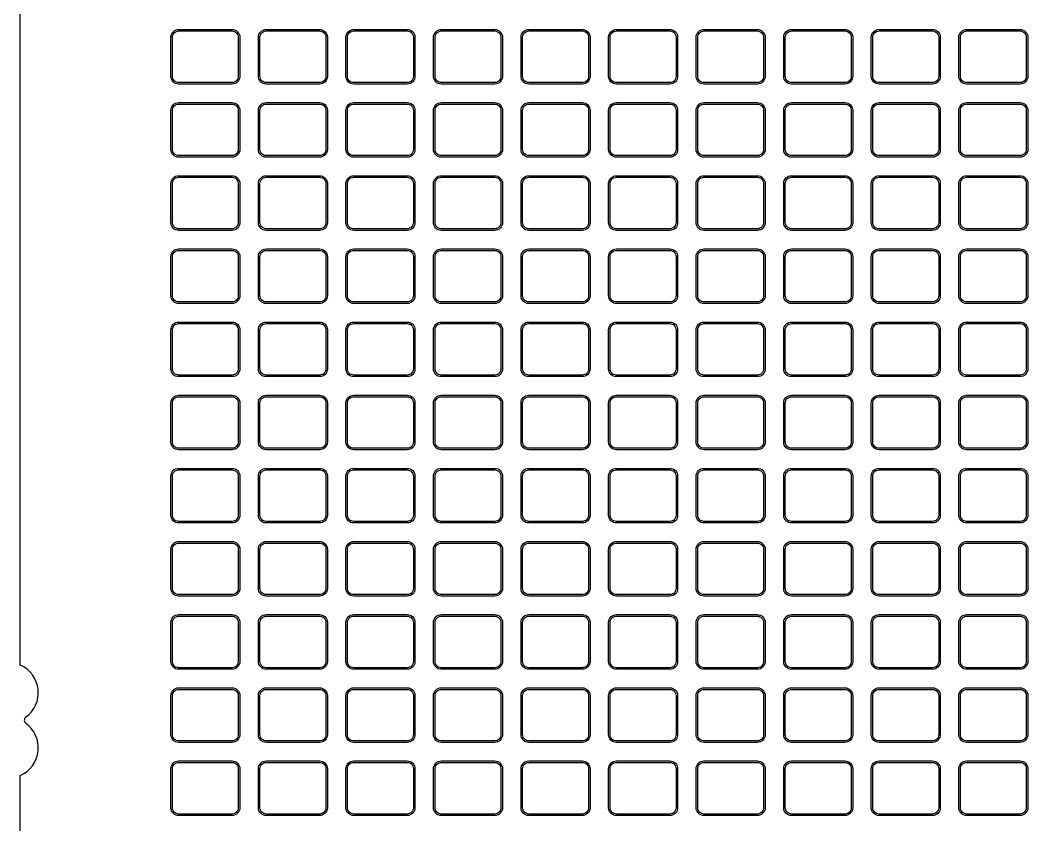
# Model space of a CAD drawing. Extents: x -776 to -647, y 130 to 286.
# Drawn here: x -776.31 to -727.39, y 168.92 to 207.97 of the extents above; entities that cross this region are included whole.
import ezdxf

# ---------------------------------------------------------------- set-up
doc = ezdxf.new("R2010")
doc.units = 0
doc.header["$MEASUREMENT"] = 0
for name, color, linetype in [('1', 1, 'CONTINUOUS'), ('2', 2, 'CONTINUOUS'), ('5', 5, 'CONTINUOUS')]:
    doc.layers.add(name, color=color, linetype=linetype)

msp = doc.modelspace()

# ---------------------------------------------------------------- linework, layer by layer
at = {"layer": '1', "color": 1}
msp.add_line((-776.308, 176.67), (-776.308, 247.918), dxfattribs=at)
at = {"layer": '1'}
for points in [[(-768.618, 207.515), (-766.018, 207.515, -0.414214), (-765.643, 207.14), (-765.643, 205.24, -0.414214), (-766.018, 204.865), (-768.618, 204.865, -0.414214), (-768.993, 205.24), (-768.993, 207.14, -0.414214)], [(-764.368, 207.515), (-761.768, 207.515, -0.414214), (-761.393, 207.14), (-761.393, 205.24, -0.414214), (-761.768, 204.865), (-764.368, 204.865, -0.414214), (-764.743, 205.24), (-764.743, 207.14, -0.414214)], [(-760.118, 207.515), (-757.518, 207.515, -0.414214), (-757.143, 207.14), (-757.143, 205.24, -0.414214), (-757.518, 204.865), (-760.118, 204.865, -0.414214), (-760.493, 205.24), (-760.493, 207.14, -0.414214)], [(-755.868, 207.515), (-753.268, 207.515, -0.414214), (-752.893, 207.14), (-752.893, 205.24, -0.414214), (-753.268, 204.865), (-755.868, 204.865, -0.414214), (-756.243, 205.24), (-756.243, 207.14, -0.414214)], [(-751.618, 207.515), (-749.018, 207.515, -0.414214), (-748.643, 207.14), (-748.643, 205.24, -0.414214), (-749.018, 204.865), (-751.618, 204.865, -0.414214), (-751.993, 205.24), (-751.993, 207.14, -0.414214)], [(-747.368, 207.515), (-744.768, 207.515, -0.414214), (-744.393, 207.14), (-744.393, 205.24, -0.414214), (-744.768, 204.865), (-747.368, 204.865, -0.414214), (-747.743, 205.24), (-747.743, 207.14, -0.414214)], [(-743.118, 207.515), (-740.518, 207.515, -0.414214), (-740.143, 207.14), (-740.143, 205.24, -0.414214), (-740.518, 204.865), (-743.118, 204.865, -0.414214), (-743.493, 205.24), (-743.493, 207.14, -0.414214)], [(-738.868, 207.515), (-736.268, 207.515, -0.414214), (-735.893, 207.14), (-735.893, 205.24, -0.414214), (-736.268, 204.865), (-738.868, 204.865, -0.414214), (-739.243, 205.24), (-739.243, 207.14, -0.414214)], [(-734.618, 207.515), (-732.018, 207.515, -0.414214), (-731.643, 207.14), (-731.643, 205.24, -0.414214), (-732.018, 204.865), (-734.618, 204.865, -0.414214), (-734.993, 205.24), (-734.993, 207.14, -0.414214)], [(-730.368, 207.515), (-727.768, 207.515, -0.414214), (-727.393, 207.14), (-727.393, 205.24, -0.414214), (-727.768, 204.865), (-730.368, 204.865, -0.414214), (-730.743, 205.24), (-730.743, 207.14, -0.414214)], [(-768.618, 203.965), (-766.018, 203.965, -0.414214), (-765.643, 203.59), (-765.643, 201.69, -0.414214), (-766.018, 201.315), (-768.618, 201.315, -0.414214), (-768.993, 201.69), (-768.993, 203.59, -0.414214)], [(-764.368, 203.965), (-761.768, 203.965, -0.414214), (-761.393, 203.59), (-761.393, 201.69, -0.414214), (-761.768, 201.315), (-764.368, 201.315, -0.414214), (-764.743, 201.69), (-764.743, 203.59, -0.414214)], [(-760.118, 203.965), (-757.518, 203.965, -0.414214), (-757.143, 203.59), (-757.143, 201.69, -0.414214), (-757.518, 201.315), (-760.118, 201.315, -0.414214), (-760.493, 201.69), (-760.493, 203.59, -0.414214)], [(-755.868, 203.965), (-753.268, 203.965, -0.414214), (-752.893, 203.59), (-752.893, 201.69, -0.414214), (-753.268, 201.315), (-755.868, 201.315, -0.414214), (-756.243, 201.69), (-756.243, 203.59, -0.414214)], [(-751.618, 203.965), (-749.018, 203.965, -0.414214), (-748.643, 203.59), (-748.643, 201.69, -0.414214), (-749.018, 201.315), (-751.618, 201.315, -0.414214), (-751.993, 201.69), (-751.993, 203.59, -0.414214)], [(-747.368, 203.965), (-744.768, 203.965, -0.414214), (-744.393, 203.59), (-744.393, 201.69, -0.414214), (-744.768, 201.315), (-747.368, 201.315, -0.414214), (-747.743, 201.69), (-747.743, 203.59, -0.414214)], [(-743.118, 203.965), (-740.518, 203.965, -0.414214), (-740.143, 203.59), (-740.143, 201.69, -0.414214), (-740.518, 201.315), (-743.118, 201.315, -0.414214), (-743.493, 201.69), (-743.493, 203.59, -0.414214)], [(-738.868, 203.965), (-736.268, 203.965, -0.414214), (-735.893, 203.59), (-735.893, 201.69, -0.414214), (-736.268, 201.315), (-738.868, 201.315, -0.414214), (-739.243, 201.69), (-739.243, 203.59, -0.414214)], [(-734.618, 203.965), (-732.018, 203.965, -0.414214), (-731.643, 203.59), (-731.643, 201.69, -0.414214), (-732.018, 201.315), (-734.618, 201.315, -0.414214), (-734.993, 201.69), (-734.993, 203.59, -0.414214)], [(-730.368, 203.965), (-727.768, 203.965, -0.414214), (-727.393, 203.59), (-727.393, 201.69, -0.414214), (-727.768, 201.315), (-730.368, 201.315, -0.414214), (-730.743, 201.69), (-730.743, 203.59, -0.414214)], [(-768.618, 200.415), (-766.018, 200.415, -0.414214), (-765.643, 200.04), (-765.643, 198.14, -0.414214), (-766.018, 197.765), (-768.618, 197.765, -0.414214), (-768.993, 198.14), (-768.993, 200.04, -0.414214)], [(-764.368, 200.415), (-761.768, 200.415, -0.414214), (-761.393, 200.04), (-761.393, 198.14, -0.414214), (-761.768, 197.765), (-764.368, 197.765, -0.414214), (-764.743, 198.14), (-764.743, 200.04, -0.414214)], [(-760.118, 200.415), (-757.518, 200.415, -0.414214), (-757.143, 200.04), (-757.143, 198.14, -0.414214), (-757.518, 197.765), (-760.118, 197.765, -0.414214), (-760.493, 198.14), (-760.493, 200.04, -0.414214)], [(-755.868, 200.415), (-753.268, 200.415, -0.414214), (-752.893, 200.04), (-752.893, 198.14, -0.414214), (-753.268, 197.765), (-755.868, 197.765, -0.414214), (-756.243, 198.14), (-756.243, 200.04, -0.414214)], [(-751.618, 200.415), (-749.018, 200.415, -0.414214), (-748.643, 200.04), (-748.643, 198.14, -0.414214), (-749.018, 197.765), (-751.618, 197.765, -0.414214), (-751.993, 198.14), (-751.993, 200.04, -0.414214)], [(-747.368, 200.415), (-744.768, 200.415, -0.414214), (-744.393, 200.04), (-744.393, 198.14, -0.414214), (-744.768, 197.765), (-747.368, 197.765, -0.414214), (-747.743, 198.14), (-747.743, 200.04, -0.414214)], [(-743.118, 200.415), (-740.518, 200.415, -0.414214), (-740.143, 200.04), (-740.143, 198.14, -0.414214), (-740.518, 197.765), (-743.118, 197.765, -0.414214), (-743.493, 198.14), (-743.493, 200.04, -0.414214)], [(-738.868, 200.415), (-736.268, 200.415, -0.414214), (-735.893, 200.04), (-735.893, 198.14, -0.414214), (-736.268, 197.765), (-738.868, 197.765, -0.414214), (-739.243, 198.14), (-739.243, 200.04, -0.414214)], [(-734.618, 200.415), (-732.018, 200.415, -0.414214), (-731.643, 200.04), (-731.643, 198.14, -0.414214), (-732.018, 197.765), (-734.618, 197.765, -0.414214), (-734.993, 198.14), (-734.993, 200.04, -0.414214)], [(-730.368, 200.415), (-727.768, 200.415, -0.414214), (-727.393, 200.04), (-727.393, 198.14, -0.414214), (-727.768, 197.765), (-730.368, 197.765, -0.414214), (-730.743, 198.14), (-730.743, 200.04, -0.414214)], [(-768.618, 196.865), (-766.018, 196.865, -0.414214), (-765.643, 196.49), (-765.643, 194.59, -0.414214), (-766.018, 194.215), (-768.618, 194.215, -0.414214), (-768.993, 194.59), (-768.993, 196.49, -0.414214)], [(-764.368, 196.865), (-761.768, 196.865, -0.414214), (-761.393, 196.49), (-761.393, 194.59, -0.414214), (-761.768, 194.215), (-764.368, 194.215, -0.414214), (-764.743, 194.59), (-764.743, 196.49, -0.414214)], [(-760.118, 196.865), (-757.518, 196.865, -0.414214), (-757.143, 196.49), (-757.143, 194.59, -0.414214), (-757.518, 194.215), (-760.118, 194.215, -0.414214), (-760.493, 194.59), (-760.493, 196.49, -0.414214)], [(-755.868, 196.865), (-753.268, 196.865, -0.414214), (-752.893, 196.49), (-752.893, 194.59, -0.414214), (-753.268, 194.215), (-755.868, 194.215, -0.414214), (-756.243, 194.59), (-756.243, 196.49, -0.414214)], [(-751.618, 196.865), (-749.018, 196.865, -0.414214), (-748.643, 196.49), (-748.643, 194.59, -0.414214), (-749.018, 194.215), (-751.618, 194.215, -0.414214), (-751.993, 194.59), (-751.993, 196.49, -0.414214)], [(-747.368, 196.865), (-744.768, 196.865, -0.414214), (-744.393, 196.49), (-744.393, 194.59, -0.414214), (-744.768, 194.215), (-747.368, 194.215, -0.414214), (-747.743, 194.59), (-747.743, 196.49, -0.414214)], [(-743.118, 196.865), (-740.518, 196.865, -0.414214), (-740.143, 196.49), (-740.143, 194.59, -0.414214), (-740.518, 194.215), (-743.118, 194.215, -0.414214), (-743.493, 194.59), (-743.493, 196.49, -0.414214)], [(-738.868, 196.865), (-736.268, 196.865, -0.414214), (-735.893, 196.49), (-735.893, 194.59, -0.414214), (-736.268, 194.215), (-738.868, 194.215, -0.414214), (-739.243, 194.59), (-739.243, 196.49, -0.414214)], [(-734.618, 196.865), (-732.018, 196.865, -0.414214), (-731.643, 196.49), (-731.643, 194.59, -0.414214), (-732.018, 194.215), (-734.618, 194.215, -0.414214), (-734.993, 194.59), (-734.993, 196.49, -0.414214)], [(-730.368, 196.865), (-727.768, 196.865, -0.414214), (-727.393, 196.49), (-727.393, 194.59, -0.414214), (-727.768, 194.215), (-730.368, 194.215, -0.414214), (-730.743, 194.59), (-730.743, 196.49, -0.414214)], [(-768.618, 193.315), (-766.018, 193.315, -0.414214), (-765.643, 192.94), (-765.643, 191.04, -0.414214), (-766.018, 190.665), (-768.618, 190.665, -0.414214), (-768.993, 191.04), (-768.993, 192.94, -0.414214)], [(-764.368, 193.315), (-761.768, 193.315, -0.414214), (-761.393, 192.94), (-761.393, 191.04, -0.414214), (-761.768, 190.665), (-764.368, 190.665, -0.414214), (-764.743, 191.04), (-764.743, 192.94, -0.414214)], [(-760.118, 193.315), (-757.518, 193.315, -0.414214), (-757.143, 192.94), (-757.143, 191.04, -0.414214), (-757.518, 190.665), (-760.118, 190.665, -0.414214), (-760.493, 191.04), (-760.493, 192.94, -0.414214)], [(-755.868, 193.315), (-753.268, 193.315, -0.414214), (-752.893, 192.94), (-752.893, 191.04, -0.414214), (-753.268, 190.665), (-755.868, 190.665, -0.414214), (-756.243, 191.04), (-756.243, 192.94, -0.414214)], [(-751.618, 193.315), (-749.018, 193.315, -0.414214), (-748.643, 192.94), (-748.643, 191.04, -0.414214), (-749.018, 190.665), (-751.618, 190.665, -0.414214), (-751.993, 191.04), (-751.993, 192.94, -0.414214)], [(-747.368, 193.315), (-744.768, 193.315, -0.414214), (-744.393, 192.94), (-744.393, 191.04, -0.414214), (-744.768, 190.665), (-747.368, 190.665, -0.414214), (-747.743, 191.04), (-747.743, 192.94, -0.414214)], [(-743.118, 193.315), (-740.518, 193.315, -0.414214), (-740.143, 192.94), (-740.143, 191.04, -0.414214), (-740.518, 190.665), (-743.118, 190.665, -0.414214), (-743.493, 191.04), (-743.493, 192.94, -0.414214)], [(-738.868, 193.315), (-736.268, 193.315, -0.414214), (-735.893, 192.94), (-735.893, 191.04, -0.414214), (-736.268, 190.665), (-738.868, 190.665, -0.414214), (-739.243, 191.04), (-739.243, 192.94, -0.414214)], [(-734.618, 193.315), (-732.018, 193.315, -0.414214), (-731.643, 192.94), (-731.643, 191.04, -0.414214), (-732.018, 190.665), (-734.618, 190.665, -0.414214), (-734.993, 191.04), (-734.993, 192.94, -0.414214)], [(-730.368, 193.315), (-727.768, 193.315, -0.414214), (-727.393, 192.94), (-727.393, 191.04, -0.414214), (-727.768, 190.665), (-730.368, 190.665, -0.414214), (-730.743, 191.04), (-730.743, 192.94, -0.414214)], [(-768.618, 189.765), (-766.018, 189.765, -0.414214), (-765.643, 189.39), (-765.643, 187.49, -0.414214), (-766.018, 187.115), (-768.618, 187.115, -0.414214), (-768.993, 187.49), (-768.993, 189.39, -0.414214)], [(-764.368, 189.765), (-761.768, 189.765, -0.414214), (-761.393, 189.39), (-761.393, 187.49, -0.414214), (-761.768, 187.115), (-764.368, 187.115, -0.414214), (-764.743, 187.49), (-764.743, 189.39, -0.414214)], [(-760.118, 189.765), (-757.518, 189.765, -0.414214), (-757.143, 189.39), (-757.143, 187.49, -0.414214), (-757.518, 187.115), (-760.118, 187.115, -0.414214), (-760.493, 187.49), (-760.493, 189.39, -0.414214)], [(-755.868, 189.765), (-753.268, 189.765, -0.414214), (-752.893, 189.39), (-752.893, 187.49, -0.414214), (-753.268, 187.115), (-755.868, 187.115, -0.414214), (-756.243, 187.49), (-756.243, 189.39, -0.414214)], [(-751.618, 189.765), (-749.018, 189.765, -0.414214), (-748.643, 189.39), (-748.643, 187.49, -0.414214), (-749.018, 187.115), (-751.618, 187.115, -0.414214), (-751.993, 187.49), (-751.993, 189.39, -0.414214)], [(-747.368, 189.765), (-744.768, 189.765, -0.414214), (-744.393, 189.39), (-744.393, 187.49, -0.414214), (-744.768, 187.115), (-747.368, 187.115, -0.414214), (-747.743, 187.49), (-747.743, 189.39, -0.414214)], [(-743.118, 189.765), (-740.518, 189.765, -0.414214), (-740.143, 189.39), (-740.143, 187.49, -0.414214), (-740.518, 187.115), (-743.118, 187.115, -0.414214), (-743.493, 187.49), (-743.493, 189.39, -0.414214)], [(-738.868, 189.765), (-736.268, 189.765, -0.414214), (-735.893, 189.39), (-735.893, 187.49, -0.414214), (-736.268, 187.115), (-738.868, 187.115, -0.414214), (-739.243, 187.49), (-739.243, 189.39, -0.414214)], [(-734.618, 189.765), (-732.018, 189.765, -0.414214), (-731.643, 189.39), (-731.643, 187.49, -0.414214), (-732.018, 187.115), (-734.618, 187.115, -0.414214), (-734.993, 187.49), (-734.993, 189.39, -0.414214)], [(-730.368, 189.765), (-727.768, 189.765, -0.414214), (-727.393, 189.39), (-727.393, 187.49, -0.414214), (-727.768, 187.115), (-730.368, 187.115, -0.414214), (-730.743, 187.49), (-730.743, 189.39, -0.414214)], [(-768.618, 186.215), (-766.018, 186.215, -0.414214), (-765.643, 185.84), (-765.643, 183.94, -0.414214), (-766.018, 183.565), (-768.618, 183.565, -0.414214), (-768.993, 183.94), (-768.993, 185.84, -0.414214)], [(-764.368, 186.215), (-761.768, 186.215, -0.414214), (-761.393, 185.84), (-761.393, 183.94, -0.414214), (-761.768, 183.565), (-764.368, 183.565, -0.414214), (-764.743, 183.94), (-764.743, 185.84, -0.414214)], [(-760.118, 186.215), (-757.518, 186.215, -0.414214), (-757.143, 185.84), (-757.143, 183.94, -0.414214), (-757.518, 183.565), (-760.118, 183.565, -0.414214), (-760.493, 183.94), (-760.493, 185.84, -0.414214)], [(-755.868, 186.215), (-753.268, 186.215, -0.414214), (-752.893, 185.84), (-752.893, 183.94, -0.414214), (-753.268, 183.565), (-755.868, 183.565, -0.414214), (-756.243, 183.94), (-756.243, 185.84, -0.414214)], [(-751.618, 186.215), (-749.018, 186.215, -0.414214), (-748.643, 185.84), (-748.643, 183.94, -0.414214), (-749.018, 183.565), (-751.618, 183.565, -0.414214), (-751.993, 183.94), (-751.993, 185.84, -0.414214)], [(-747.368, 186.215), (-744.768, 186.215, -0.414214), (-744.393, 185.84), (-744.393, 183.94, -0.414214), (-744.768, 183.565), (-747.368, 183.565, -0.414214), (-747.743, 183.94), (-747.743, 185.84, -0.414214)], [(-743.118, 186.215), (-740.518, 186.215, -0.414214), (-740.143, 185.84), (-740.143, 183.94, -0.414214), (-740.518, 183.565), (-743.118, 183.565, -0.414214), (-743.493, 183.94), (-743.493, 185.84, -0.414214)], [(-738.868, 186.215), (-736.268, 186.215, -0.414214), (-735.893, 185.84), (-735.893, 183.94, -0.414214), (-736.268, 183.565), (-738.868, 183.565, -0.414214), (-739.243, 183.94), (-739.243, 185.84, -0.414214)], [(-734.618, 186.215), (-732.018, 186.215, -0.414214), (-731.643, 185.84), (-731.643, 183.94, -0.414214), (-732.018, 183.565), (-734.618, 183.565, -0.414214), (-734.993, 183.94), (-734.993, 185.84, -0.414214)], [(-730.368, 186.215), (-727.768, 186.215, -0.414214), (-727.393, 185.84), (-727.393, 183.94, -0.414214), (-727.768, 183.565), (-730.368, 183.565, -0.414214), (-730.743, 183.94), (-730.743, 185.84, -0.414214)], [(-768.618, 182.665), (-766.018, 182.665, -0.414214), (-765.643, 182.29), (-765.643, 180.39, -0.414214), (-766.018, 180.015), (-768.618, 180.015, -0.414214), (-768.993, 180.39), (-768.993, 182.29, -0.414214)], [(-764.368, 182.665), (-761.768, 182.665, -0.414214), (-761.393, 182.29), (-761.393, 180.39, -0.414214), (-761.768, 180.015), (-764.368, 180.015, -0.414214), (-764.743, 180.39), (-764.743, 182.29, -0.414214)], [(-760.118, 182.665), (-757.518, 182.665, -0.414214), (-757.143, 182.29), (-757.143, 180.39, -0.414214), (-757.518, 180.015), (-760.118, 180.015, -0.414214), (-760.493, 180.39), (-760.493, 182.29, -0.414214)], [(-755.868, 182.665), (-753.268, 182.665, -0.414214), (-752.893, 182.29), (-752.893, 180.39, -0.414214), (-753.268, 180.015), (-755.868, 180.015, -0.414214), (-756.243, 180.39), (-756.243, 182.29, -0.414214)], [(-751.618, 182.665), (-749.018, 182.665, -0.414214), (-748.643, 182.29), (-748.643, 180.39, -0.414214), (-749.018, 180.015), (-751.618, 180.015, -0.414214), (-751.993, 180.39), (-751.993, 182.29, -0.414214)], [(-747.368, 182.665), (-744.768, 182.665, -0.414214), (-744.393, 182.29), (-744.393, 180.39, -0.414214), (-744.768, 180.015), (-747.368, 180.015, -0.414214), (-747.743, 180.39), (-747.743, 182.29, -0.414214)], [(-743.118, 182.665), (-740.518, 182.665, -0.414214), (-740.143, 182.29), (-740.143, 180.39, -0.414214), (-740.518, 180.015), (-743.118, 180.015, -0.414214), (-743.493, 180.39), (-743.493, 182.29, -0.414214)], [(-738.868, 182.665), (-736.268, 182.665, -0.414214), (-735.893, 182.29), (-735.893, 180.39, -0.414214), (-736.268, 180.015), (-738.868, 180.015, -0.414214), (-739.243, 180.39), (-739.243, 182.29, -0.414214)], [(-734.618, 182.665), (-732.018, 182.665, -0.414214), (-731.643, 182.29), (-731.643, 180.39, -0.414214), (-732.018, 180.015), (-734.618, 180.015, -0.414214), (-734.993, 180.39), (-734.993, 182.29, -0.414214)], [(-730.368, 182.665), (-727.768, 182.665, -0.414214), (-727.393, 182.29), (-727.393, 180.39, -0.414214), (-727.768, 180.015), (-730.368, 180.015, -0.414214), (-730.743, 180.39), (-730.743, 182.29, -0.414214)], [(-768.618, 179.115), (-766.018, 179.115, -0.414214), (-765.643, 178.74), (-765.643, 176.84, -0.414214), (-766.018, 176.465), (-768.618, 176.465, -0.414214), (-768.993, 176.84), (-768.993, 178.74, -0.414214)], [(-764.368, 179.115), (-761.768, 179.115, -0.414214), (-761.393, 178.74), (-761.393, 176.84, -0.414214), (-761.768, 176.465), (-764.368, 176.465, -0.414214), (-764.743, 176.84), (-764.743, 178.74, -0.414214)], [(-760.118, 179.115), (-757.518, 179.115, -0.414214), (-757.143, 178.74), (-757.143, 176.84, -0.414214), (-757.518, 176.465), (-760.118, 176.465, -0.414214), (-760.493, 176.84), (-760.493, 178.74, -0.414214)], [(-755.868, 179.115), (-753.268, 179.115, -0.414214), (-752.893, 178.74), (-752.893, 176.84, -0.414214), (-753.268, 176.465), (-755.868, 176.465, -0.414214), (-756.243, 176.84), (-756.243, 178.74, -0.414214)], [(-751.618, 179.115), (-749.018, 179.115, -0.414214), (-748.643, 178.74), (-748.643, 176.84, -0.414214), (-749.018, 176.465), (-751.618, 176.465, -0.414214), (-751.993, 176.84), (-751.993, 178.74, -0.414214)], [(-747.368, 179.115), (-744.768, 179.115, -0.414214), (-744.393, 178.74), (-744.393, 176.84, -0.414214), (-744.768, 176.465), (-747.368, 176.465, -0.414214), (-747.743, 176.84), (-747.743, 178.74, -0.414214)], [(-743.118, 179.115), (-740.518, 179.115, -0.414214), (-740.143, 178.74), (-740.143, 176.84, -0.414214), (-740.518, 176.465), (-743.118, 176.465, -0.414214), (-743.493, 176.84), (-743.493, 178.74, -0.414214)], [(-738.868, 179.115), (-736.268, 179.115, -0.414214), (-735.893, 178.74), (-735.893, 176.84, -0.414214), (-736.268, 176.465), (-738.868, 176.465, -0.414214), (-739.243, 176.84), (-739.243, 178.74, -0.414214)], [(-734.618, 179.115), (-732.018, 179.115, -0.414214), (-731.643, 178.74), (-731.643, 176.84, -0.414214), (-732.018, 176.465), (-734.618, 176.465, -0.414214), (-734.993, 176.84), (-734.993, 178.74, -0.414214)], [(-730.368, 179.115), (-727.768, 179.115, -0.414214), (-727.393, 178.74), (-727.393, 176.84, -0.414214), (-727.768, 176.465), (-730.368, 176.465, -0.414214), (-730.743, 176.84), (-730.743, 178.74, -0.414214)], [(-768.618, 175.565), (-766.018, 175.565, -0.414214), (-765.643, 175.19), (-765.643, 173.29, -0.414214), (-766.018, 172.915), (-768.618, 172.915, -0.414214), (-768.993, 173.29), (-768.993, 175.19, -0.414214)], [(-764.368, 175.565), (-761.768, 175.565, -0.414214), (-761.393, 175.19), (-761.393, 173.29, -0.414214), (-761.768, 172.915), (-764.368, 172.915, -0.414214), (-764.743, 173.29), (-764.743, 175.19, -0.414214)], [(-760.118, 175.565), (-757.518, 175.565, -0.414214), (-757.143, 175.19), (-757.143, 173.29, -0.414214), (-757.518, 172.915), (-760.118, 172.915, -0.414214), (-760.493, 173.29), (-760.493, 175.19, -0.414214)], [(-755.868, 175.565), (-753.268, 175.565, -0.414214), (-752.893, 175.19), (-752.893, 173.29, -0.414214), (-753.268, 172.915), (-755.868, 172.915, -0.414214), (-756.243, 173.29), (-756.243, 175.19, -0.414214)], [(-751.618, 175.565), (-749.018, 175.565, -0.414214), (-748.643, 175.19), (-748.643, 173.29, -0.414214), (-749.018, 172.915), (-751.618, 172.915, -0.414214), (-751.993, 173.29), (-751.993, 175.19, -0.414214)], [(-747.368, 175.565), (-744.768, 175.565, -0.414214), (-744.393, 175.19), (-744.393, 173.29, -0.414214), (-744.768, 172.915), (-747.368, 172.915, -0.414214), (-747.743, 173.29), (-747.743, 175.19, -0.414214)], [(-743.118, 175.565), (-740.518, 175.565, -0.414214), (-740.143, 175.19), (-740.143, 173.29, -0.414214), (-740.518, 172.915), (-743.118, 172.915, -0.414214), (-743.493, 173.29), (-743.493, 175.19, -0.414214)], [(-738.868, 175.565), (-736.268, 175.565, -0.414214), (-735.893, 175.19), (-735.893, 173.29, -0.414214), (-736.268, 172.915), (-738.868, 172.915, -0.414214), (-739.243, 173.29), (-739.243, 175.19, -0.414214)], [(-734.618, 175.565), (-732.018, 175.565, -0.414214), (-731.643, 175.19), (-731.643, 173.29, -0.414214), (-732.018, 172.915), (-734.618, 172.915, -0.414214), (-734.993, 173.29), (-734.993, 175.19, -0.414214)], [(-730.368, 175.565), (-727.768, 175.565, -0.414214), (-727.393, 175.19), (-727.393, 173.29, -0.414214), (-727.768, 172.915), (-730.368, 172.915, -0.414214), (-730.743, 173.29), (-730.743, 175.19, -0.414214)], [(-768.618, 172.015), (-766.018, 172.015, -0.414214), (-765.643, 171.64), (-765.643, 169.74, -0.414214), (-766.018, 169.365), (-768.618, 169.365, -0.414214), (-768.993, 169.74), (-768.993, 171.64, -0.414214)], [(-764.368, 172.015), (-761.768, 172.015, -0.414214), (-761.393, 171.64), (-761.393, 169.74, -0.414214), (-761.768, 169.365), (-764.368, 169.365, -0.414214), (-764.743, 169.74), (-764.743, 171.64, -0.414214)], [(-760.118, 172.015), (-757.518, 172.015, -0.414214), (-757.143, 171.64), (-757.143, 169.74, -0.414214), (-757.518, 169.365), (-760.118, 169.365, -0.414214), (-760.493, 169.74), (-760.493, 171.64, -0.414214)], [(-755.868, 172.015), (-753.268, 172.015, -0.414214), (-752.893, 171.64), (-752.893, 169.74, -0.414214), (-753.268, 169.365), (-755.868, 169.365, -0.414214), (-756.243, 169.74), (-756.243, 171.64, -0.414214)], [(-751.618, 172.015), (-749.018, 172.015, -0.414214), (-748.643, 171.64), (-748.643, 169.74, -0.414214), (-749.018, 169.365), (-751.618, 169.365, -0.414214), (-751.993, 169.74), (-751.993, 171.64, -0.414214)], [(-747.368, 172.015), (-744.768, 172.015, -0.414214), (-744.393, 171.64), (-744.393, 169.74, -0.414214), (-744.768, 169.365), (-747.368, 169.365, -0.414214), (-747.743, 169.74), (-747.743, 171.64, -0.414214)], [(-743.118, 172.015), (-740.518, 172.015, -0.414214), (-740.143, 171.64), (-740.143, 169.74, -0.414214), (-740.518, 169.365), (-743.118, 169.365, -0.414214), (-743.493, 169.74), (-743.493, 171.64, -0.414214)], [(-738.868, 172.015), (-736.268, 172.015, -0.414214), (-735.893, 171.64), (-735.893, 169.74, -0.414214), (-736.268, 169.365), (-738.868, 169.365, -0.414214), (-739.243, 169.74), (-739.243, 171.64, -0.414214)], [(-734.618, 172.015), (-732.018, 172.015, -0.414214), (-731.643, 171.64), (-731.643, 169.74, -0.414214), (-732.018, 169.365), (-734.618, 169.365, -0.414214), (-734.993, 169.74), (-734.993, 171.64, -0.414214)], [(-730.368, 172.015), (-727.768, 172.015, -0.414214), (-727.393, 171.64), (-727.393, 169.74, -0.414214), (-727.768, 169.365), (-730.368, 169.365, -0.414214), (-730.743, 169.74), (-730.743, 171.64, -0.414214)]]:
    msp.add_lwpolyline(points, format="xyb", close=True, dxfattribs=at)
at = {"layer": '1', "color": 1}
msp.add_lwpolyline([(-729.818, 130.225), (-774.021, 130.225), (-776.308, 132.512), (-776.308, 171.309)], dxfattribs=at)
at = {"layer": '2'}
for centre, radius, start, end in [((-776.883, 175.33), 1.458, 305.1294, 66.7902), ((-776.883, 172.65), 1.458, 293.2098, 54.8706), ((-775.908, 173.99), 0.2, 132.6679, 227.3321)]:
    msp.add_arc(centre, radius, start, end, dxfattribs=at)
at = {"layer": '5'}
for points in [[(-768.618, 207.44), (-766.018, 207.44, -0.414214), (-765.718, 207.14), (-765.718, 205.24, -0.414214), (-766.018, 204.94), (-768.618, 204.94, -0.414214), (-768.918, 205.24), (-768.918, 207.14, -0.414214)], [(-764.368, 207.44), (-761.768, 207.44, -0.414214), (-761.468, 207.14), (-761.468, 205.24, -0.414214), (-761.768, 204.94), (-764.368, 204.94, -0.414214), (-764.668, 205.24), (-764.668, 207.14, -0.414214)], [(-760.118, 207.44), (-757.518, 207.44, -0.414214), (-757.218, 207.14), (-757.218, 205.24, -0.414214), (-757.518, 204.94), (-760.118, 204.94, -0.414214), (-760.418, 205.24), (-760.418, 207.14, -0.414214)], [(-755.868, 207.44), (-753.268, 207.44, -0.414214), (-752.968, 207.14), (-752.968, 205.24, -0.414214), (-753.268, 204.94), (-755.868, 204.94, -0.414214), (-756.168, 205.24), (-756.168, 207.14, -0.414214)], [(-751.618, 207.44), (-749.018, 207.44, -0.414214), (-748.718, 207.14), (-748.718, 205.24, -0.414214), (-749.018, 204.94), (-751.618, 204.94, -0.414214), (-751.918, 205.24), (-751.918, 207.14, -0.414214)], [(-747.368, 207.44), (-744.768, 207.44, -0.414214), (-744.468, 207.14), (-744.468, 205.24, -0.414214), (-744.768, 204.94), (-747.368, 204.94, -0.414214), (-747.668, 205.24), (-747.668, 207.14, -0.414214)], [(-743.118, 207.44), (-740.518, 207.44, -0.414214), (-740.218, 207.14), (-740.218, 205.24, -0.414214), (-740.518, 204.94), (-743.118, 204.94, -0.414214), (-743.418, 205.24), (-743.418, 207.14, -0.414214)], [(-738.868, 207.44), (-736.268, 207.44, -0.414214), (-735.968, 207.14), (-735.968, 205.24, -0.414214), (-736.268, 204.94), (-738.868, 204.94, -0.414214), (-739.168, 205.24), (-739.168, 207.14, -0.414214)], [(-734.618, 207.44), (-732.018, 207.44, -0.414214), (-731.718, 207.14), (-731.718, 205.24, -0.414214), (-732.018, 204.94), (-734.618, 204.94, -0.414214), (-734.918, 205.24), (-734.918, 207.14, -0.414214)], [(-730.368, 207.44), (-727.768, 207.44, -0.414214), (-727.468, 207.14), (-727.468, 205.24, -0.414214), (-727.768, 204.94), (-730.368, 204.94, -0.414214), (-730.668, 205.24), (-730.668, 207.14, -0.414214)], [(-768.618, 203.89), (-766.018, 203.89, -0.414214), (-765.718, 203.59), (-765.718, 201.69, -0.414214), (-766.018, 201.39), (-768.618, 201.39, -0.414214), (-768.918, 201.69), (-768.918, 203.59, -0.414214)], [(-764.368, 203.89), (-761.768, 203.89, -0.414214), (-761.468, 203.59), (-761.468, 201.69, -0.414214), (-761.768, 201.39), (-764.368, 201.39, -0.414214), (-764.668, 201.69), (-764.668, 203.59, -0.414214)], [(-760.118, 203.89), (-757.518, 203.89, -0.414214), (-757.218, 203.59), (-757.218, 201.69, -0.414214), (-757.518, 201.39), (-760.118, 201.39, -0.414214), (-760.418, 201.69), (-760.418, 203.59, -0.414214)], [(-755.868, 203.89), (-753.268, 203.89, -0.414214), (-752.968, 203.59), (-752.968, 201.69, -0.414214), (-753.268, 201.39), (-755.868, 201.39, -0.414214), (-756.168, 201.69), (-756.168, 203.59, -0.414214)], [(-751.618, 203.89), (-749.018, 203.89, -0.414214), (-748.718, 203.59), (-748.718, 201.69, -0.414214), (-749.018, 201.39), (-751.618, 201.39, -0.414214), (-751.918, 201.69), (-751.918, 203.59, -0.414214)], [(-747.368, 203.89), (-744.768, 203.89, -0.414214), (-744.468, 203.59), (-744.468, 201.69, -0.414214), (-744.768, 201.39), (-747.368, 201.39, -0.414214), (-747.668, 201.69), (-747.668, 203.59, -0.414214)], [(-743.118, 203.89), (-740.518, 203.89, -0.414214), (-740.218, 203.59), (-740.218, 201.69, -0.414214), (-740.518, 201.39), (-743.118, 201.39, -0.414214), (-743.418, 201.69), (-743.418, 203.59, -0.414214)], [(-738.868, 203.89), (-736.268, 203.89, -0.414214), (-735.968, 203.59), (-735.968, 201.69, -0.414214), (-736.268, 201.39), (-738.868, 201.39, -0.414214), (-739.168, 201.69), (-739.168, 203.59, -0.414214)], [(-734.618, 203.89), (-732.018, 203.89, -0.414214), (-731.718, 203.59), (-731.718, 201.69, -0.414214), (-732.018, 201.39), (-734.618, 201.39, -0.414214), (-734.918, 201.69), (-734.918, 203.59, -0.414214)], [(-730.368, 203.89), (-727.768, 203.89, -0.414214), (-727.468, 203.59), (-727.468, 201.69, -0.414214), (-727.768, 201.39), (-730.368, 201.39, -0.414214), (-730.668, 201.69), (-730.668, 203.59, -0.414214)], [(-768.618, 200.34), (-766.018, 200.34, -0.414214), (-765.718, 200.04), (-765.718, 198.14, -0.414214), (-766.018, 197.84), (-768.618, 197.84, -0.414214), (-768.918, 198.14), (-768.918, 200.04, -0.414214)], [(-764.368, 200.34), (-761.768, 200.34, -0.414214), (-761.468, 200.04), (-761.468, 198.14, -0.414214), (-761.768, 197.84), (-764.368, 197.84, -0.414214), (-764.668, 198.14), (-764.668, 200.04, -0.414214)], [(-760.118, 200.34), (-757.518, 200.34, -0.414214), (-757.218, 200.04), (-757.218, 198.14, -0.414214), (-757.518, 197.84), (-760.118, 197.84, -0.414214), (-760.418, 198.14), (-760.418, 200.04, -0.414214)], [(-755.868, 200.34), (-753.268, 200.34, -0.414214), (-752.968, 200.04), (-752.968, 198.14, -0.414214), (-753.268, 197.84), (-755.868, 197.84, -0.414214), (-756.168, 198.14), (-756.168, 200.04, -0.414214)], [(-751.618, 200.34), (-749.018, 200.34, -0.414214), (-748.718, 200.04), (-748.718, 198.14, -0.414214), (-749.018, 197.84), (-751.618, 197.84, -0.414214), (-751.918, 198.14), (-751.918, 200.04, -0.414214)], [(-747.368, 200.34), (-744.768, 200.34, -0.414214), (-744.468, 200.04), (-744.468, 198.14, -0.414214), (-744.768, 197.84), (-747.368, 197.84, -0.414214), (-747.668, 198.14), (-747.668, 200.04, -0.414214)], [(-743.118, 200.34), (-740.518, 200.34, -0.414214), (-740.218, 200.04), (-740.218, 198.14, -0.414214), (-740.518, 197.84), (-743.118, 197.84, -0.414214), (-743.418, 198.14), (-743.418, 200.04, -0.414214)], [(-738.868, 200.34), (-736.268, 200.34, -0.414214), (-735.968, 200.04), (-735.968, 198.14, -0.414214), (-736.268, 197.84), (-738.868, 197.84, -0.414214), (-739.168, 198.14), (-739.168, 200.04, -0.414214)], [(-734.618, 200.34), (-732.018, 200.34, -0.414214), (-731.718, 200.04), (-731.718, 198.14, -0.414214), (-732.018, 197.84), (-734.618, 197.84, -0.414214), (-734.918, 198.14), (-734.918, 200.04, -0.414214)], [(-730.368, 200.34), (-727.768, 200.34, -0.414214), (-727.468, 200.04), (-727.468, 198.14, -0.414214), (-727.768, 197.84), (-730.368, 197.84, -0.414214), (-730.668, 198.14), (-730.668, 200.04, -0.414214)], [(-768.618, 196.79), (-766.018, 196.79, -0.414214), (-765.718, 196.49), (-765.718, 194.59, -0.414214), (-766.018, 194.29), (-768.618, 194.29, -0.414214), (-768.918, 194.59), (-768.918, 196.49, -0.414214)], [(-764.368, 196.79), (-761.768, 196.79, -0.414214), (-761.468, 196.49), (-761.468, 194.59, -0.414214), (-761.768, 194.29), (-764.368, 194.29, -0.414214), (-764.668, 194.59), (-764.668, 196.49, -0.414214)], [(-760.118, 196.79), (-757.518, 196.79, -0.414214), (-757.218, 196.49), (-757.218, 194.59, -0.414214), (-757.518, 194.29), (-760.118, 194.29, -0.414214), (-760.418, 194.59), (-760.418, 196.49, -0.414214)], [(-755.868, 196.79), (-753.268, 196.79, -0.414214), (-752.968, 196.49), (-752.968, 194.59, -0.414214), (-753.268, 194.29), (-755.868, 194.29, -0.414214), (-756.168, 194.59), (-756.168, 196.49, -0.414214)], [(-751.618, 196.79), (-749.018, 196.79, -0.414214), (-748.718, 196.49), (-748.718, 194.59, -0.414214), (-749.018, 194.29), (-751.618, 194.29, -0.414214), (-751.918, 194.59), (-751.918, 196.49, -0.414214)], [(-747.368, 196.79), (-744.768, 196.79, -0.414214), (-744.468, 196.49), (-744.468, 194.59, -0.414214), (-744.768, 194.29), (-747.368, 194.29, -0.414214), (-747.668, 194.59), (-747.668, 196.49, -0.414214)], [(-743.118, 196.79), (-740.518, 196.79, -0.414214), (-740.218, 196.49), (-740.218, 194.59, -0.414214), (-740.518, 194.29), (-743.118, 194.29, -0.414214), (-743.418, 194.59), (-743.418, 196.49, -0.414214)], [(-738.868, 196.79), (-736.268, 196.79, -0.414214), (-735.968, 196.49), (-735.968, 194.59, -0.414214), (-736.268, 194.29), (-738.868, 194.29, -0.414214), (-739.168, 194.59), (-739.168, 196.49, -0.414214)], [(-734.618, 196.79), (-732.018, 196.79, -0.414214), (-731.718, 196.49), (-731.718, 194.59, -0.414214), (-732.018, 194.29), (-734.618, 194.29, -0.414214), (-734.918, 194.59), (-734.918, 196.49, -0.414214)], [(-730.368, 196.79), (-727.768, 196.79, -0.414214), (-727.468, 196.49), (-727.468, 194.59, -0.414214), (-727.768, 194.29), (-730.368, 194.29, -0.414214), (-730.668, 194.59), (-730.668, 196.49, -0.414214)], [(-768.618, 193.24), (-766.018, 193.24, -0.414214), (-765.718, 192.94), (-765.718, 191.04, -0.414214), (-766.018, 190.74), (-768.618, 190.74, -0.414214), (-768.918, 191.04), (-768.918, 192.94, -0.414214)], [(-764.368, 193.24), (-761.768, 193.24, -0.414214), (-761.468, 192.94), (-761.468, 191.04, -0.414214), (-761.768, 190.74), (-764.368, 190.74, -0.414214), (-764.668, 191.04), (-764.668, 192.94, -0.414214)], [(-760.118, 193.24), (-757.518, 193.24, -0.414214), (-757.218, 192.94), (-757.218, 191.04, -0.414214), (-757.518, 190.74), (-760.118, 190.74, -0.414214), (-760.418, 191.04), (-760.418, 192.94, -0.414214)], [(-755.868, 193.24), (-753.268, 193.24, -0.414214), (-752.968, 192.94), (-752.968, 191.04, -0.414214), (-753.268, 190.74), (-755.868, 190.74, -0.414214), (-756.168, 191.04), (-756.168, 192.94, -0.414214)], [(-751.618, 193.24), (-749.018, 193.24, -0.414214), (-748.718, 192.94), (-748.718, 191.04, -0.414214), (-749.018, 190.74), (-751.618, 190.74, -0.414214), (-751.918, 191.04), (-751.918, 192.94, -0.414214)], [(-747.368, 193.24), (-744.768, 193.24, -0.414214), (-744.468, 192.94), (-744.468, 191.04, -0.414214), (-744.768, 190.74), (-747.368, 190.74, -0.414214), (-747.668, 191.04), (-747.668, 192.94, -0.414214)], [(-743.118, 193.24), (-740.518, 193.24, -0.414214), (-740.218, 192.94), (-740.218, 191.04, -0.414214), (-740.518, 190.74), (-743.118, 190.74, -0.414214), (-743.418, 191.04), (-743.418, 192.94, -0.414214)], [(-738.868, 193.24), (-736.268, 193.24, -0.414214), (-735.968, 192.94), (-735.968, 191.04, -0.414214), (-736.268, 190.74), (-738.868, 190.74, -0.414214), (-739.168, 191.04), (-739.168, 192.94, -0.414214)], [(-734.618, 193.24), (-732.018, 193.24, -0.414214), (-731.718, 192.94), (-731.718, 191.04, -0.414214), (-732.018, 190.74), (-734.618, 190.74, -0.414214), (-734.918, 191.04), (-734.918, 192.94, -0.414214)], [(-730.368, 193.24), (-727.768, 193.24, -0.414214), (-727.468, 192.94), (-727.468, 191.04, -0.414214), (-727.768, 190.74), (-730.368, 190.74, -0.414214), (-730.668, 191.04), (-730.668, 192.94, -0.414214)], [(-768.618, 189.69), (-766.018, 189.69, -0.414214), (-765.718, 189.39), (-765.718, 187.49, -0.414214), (-766.018, 187.19), (-768.618, 187.19, -0.414214), (-768.918, 187.49), (-768.918, 189.39, -0.414214)], [(-764.368, 189.69), (-761.768, 189.69, -0.414214), (-761.468, 189.39), (-761.468, 187.49, -0.414214), (-761.768, 187.19), (-764.368, 187.19, -0.414214), (-764.668, 187.49), (-764.668, 189.39, -0.414214)], [(-760.118, 189.69), (-757.518, 189.69, -0.414214), (-757.218, 189.39), (-757.218, 187.49, -0.414214), (-757.518, 187.19), (-760.118, 187.19, -0.414214), (-760.418, 187.49), (-760.418, 189.39, -0.414214)], [(-755.868, 189.69), (-753.268, 189.69, -0.414214), (-752.968, 189.39), (-752.968, 187.49, -0.414214), (-753.268, 187.19), (-755.868, 187.19, -0.414214), (-756.168, 187.49), (-756.168, 189.39, -0.414214)], [(-751.618, 189.69), (-749.018, 189.69, -0.414214), (-748.718, 189.39), (-748.718, 187.49, -0.414214), (-749.018, 187.19), (-751.618, 187.19, -0.414214), (-751.918, 187.49), (-751.918, 189.39, -0.414214)], [(-747.368, 189.69), (-744.768, 189.69, -0.414214), (-744.468, 189.39), (-744.468, 187.49, -0.414214), (-744.768, 187.19), (-747.368, 187.19, -0.414214), (-747.668, 187.49), (-747.668, 189.39, -0.414214)], [(-743.118, 189.69), (-740.518, 189.69, -0.414214), (-740.218, 189.39), (-740.218, 187.49, -0.414214), (-740.518, 187.19), (-743.118, 187.19, -0.414214), (-743.418, 187.49), (-743.418, 189.39, -0.414214)], [(-738.868, 189.69), (-736.268, 189.69, -0.414214), (-735.968, 189.39), (-735.968, 187.49, -0.414214), (-736.268, 187.19), (-738.868, 187.19, -0.414214), (-739.168, 187.49), (-739.168, 189.39, -0.414214)], [(-734.618, 189.69), (-732.018, 189.69, -0.414214), (-731.718, 189.39), (-731.718, 187.49, -0.414214), (-732.018, 187.19), (-734.618, 187.19, -0.414214), (-734.918, 187.49), (-734.918, 189.39, -0.414214)], [(-730.368, 189.69), (-727.768, 189.69, -0.414214), (-727.468, 189.39), (-727.468, 187.49, -0.414214), (-727.768, 187.19), (-730.368, 187.19, -0.414214), (-730.668, 187.49), (-730.668, 189.39, -0.414214)], [(-768.618, 186.14), (-766.018, 186.14, -0.414214), (-765.718, 185.84), (-765.718, 183.94, -0.414214), (-766.018, 183.64), (-768.618, 183.64, -0.414214), (-768.918, 183.94), (-768.918, 185.84, -0.414214)], [(-764.368, 186.14), (-761.768, 186.14, -0.414214), (-761.468, 185.84), (-761.468, 183.94, -0.414214), (-761.768, 183.64), (-764.368, 183.64, -0.414214), (-764.668, 183.94), (-764.668, 185.84, -0.414214)], [(-760.118, 186.14), (-757.518, 186.14, -0.414214), (-757.218, 185.84), (-757.218, 183.94, -0.414214), (-757.518, 183.64), (-760.118, 183.64, -0.414214), (-760.418, 183.94), (-760.418, 185.84, -0.414214)], [(-755.868, 186.14), (-753.268, 186.14, -0.414214), (-752.968, 185.84), (-752.968, 183.94, -0.414214), (-753.268, 183.64), (-755.868, 183.64, -0.414214), (-756.168, 183.94), (-756.168, 185.84, -0.414214)], [(-751.618, 186.14), (-749.018, 186.14, -0.414214), (-748.718, 185.84), (-748.718, 183.94, -0.414214), (-749.018, 183.64), (-751.618, 183.64, -0.414214), (-751.918, 183.94), (-751.918, 185.84, -0.414214)], [(-747.368, 186.14), (-744.768, 186.14, -0.414214), (-744.468, 185.84), (-744.468, 183.94, -0.414214), (-744.768, 183.64), (-747.368, 183.64, -0.414214), (-747.668, 183.94), (-747.668, 185.84, -0.414214)], [(-743.118, 186.14), (-740.518, 186.14, -0.414214), (-740.218, 185.84), (-740.218, 183.94, -0.414214), (-740.518, 183.64), (-743.118, 183.64, -0.414214), (-743.418, 183.94), (-743.418, 185.84, -0.414214)], [(-738.868, 186.14), (-736.268, 186.14, -0.414214), (-735.968, 185.84), (-735.968, 183.94, -0.414214), (-736.268, 183.64), (-738.868, 183.64, -0.414214), (-739.168, 183.94), (-739.168, 185.84, -0.414214)], [(-734.618, 186.14), (-732.018, 186.14, -0.414214), (-731.718, 185.84), (-731.718, 183.94, -0.414214), (-732.018, 183.64), (-734.618, 183.64, -0.414214), (-734.918, 183.94), (-734.918, 185.84, -0.414214)], [(-730.368, 186.14), (-727.768, 186.14, -0.414214), (-727.468, 185.84), (-727.468, 183.94, -0.414214), (-727.768, 183.64), (-730.368, 183.64, -0.414214), (-730.668, 183.94), (-730.668, 185.84, -0.414214)], [(-768.618, 182.59), (-766.018, 182.59, -0.414214), (-765.718, 182.29), (-765.718, 180.39, -0.414214), (-766.018, 180.09), (-768.618, 180.09, -0.414214), (-768.918, 180.39), (-768.918, 182.29, -0.414214)], [(-764.368, 182.59), (-761.768, 182.59, -0.414214), (-761.468, 182.29), (-761.468, 180.39, -0.414214), (-761.768, 180.09), (-764.368, 180.09, -0.414214), (-764.668, 180.39), (-764.668, 182.29, -0.414214)], [(-760.118, 182.59), (-757.518, 182.59, -0.414214), (-757.218, 182.29), (-757.218, 180.39, -0.414214), (-757.518, 180.09), (-760.118, 180.09, -0.414214), (-760.418, 180.39), (-760.418, 182.29, -0.414214)], [(-755.868, 182.59), (-753.268, 182.59, -0.414214), (-752.968, 182.29), (-752.968, 180.39, -0.414214), (-753.268, 180.09), (-755.868, 180.09, -0.414214), (-756.168, 180.39), (-756.168, 182.29, -0.414214)], [(-751.618, 182.59), (-749.018, 182.59, -0.414214), (-748.718, 182.29), (-748.718, 180.39, -0.414214), (-749.018, 180.09), (-751.618, 180.09, -0.414214), (-751.918, 180.39), (-751.918, 182.29, -0.414214)], [(-747.368, 182.59), (-744.768, 182.59, -0.414214), (-744.468, 182.29), (-744.468, 180.39, -0.414214), (-744.768, 180.09), (-747.368, 180.09, -0.414214), (-747.668, 180.39), (-747.668, 182.29, -0.414214)], [(-743.118, 182.59), (-740.518, 182.59, -0.414214), (-740.218, 182.29), (-740.218, 180.39, -0.414214), (-740.518, 180.09), (-743.118, 180.09, -0.414214), (-743.418, 180.39), (-743.418, 182.29, -0.414214)], [(-738.868, 182.59), (-736.268, 182.59, -0.414214), (-735.968, 182.29), (-735.968, 180.39, -0.414214), (-736.268, 180.09), (-738.868, 180.09, -0.414214), (-739.168, 180.39), (-739.168, 182.29, -0.414214)], [(-734.618, 182.59), (-732.018, 182.59, -0.414214), (-731.718, 182.29), (-731.718, 180.39, -0.414214), (-732.018, 180.09), (-734.618, 180.09, -0.414214), (-734.918, 180.39), (-734.918, 182.29, -0.414214)], [(-730.368, 182.59), (-727.768, 182.59, -0.414214), (-727.468, 182.29), (-727.468, 180.39, -0.414214), (-727.768, 180.09), (-730.368, 180.09, -0.414214), (-730.668, 180.39), (-730.668, 182.29, -0.414214)], [(-768.618, 179.04), (-766.018, 179.04, -0.414214), (-765.718, 178.74), (-765.718, 176.84, -0.414214), (-766.018, 176.54), (-768.618, 176.54, -0.414214), (-768.918, 176.84), (-768.918, 178.74, -0.414214)], [(-764.368, 179.04), (-761.768, 179.04, -0.414214), (-761.468, 178.74), (-761.468, 176.84, -0.414214), (-761.768, 176.54), (-764.368, 176.54, -0.414214), (-764.668, 176.84), (-764.668, 178.74, -0.414214)], [(-760.118, 179.04), (-757.518, 179.04, -0.414214), (-757.218, 178.74), (-757.218, 176.84, -0.414214), (-757.518, 176.54), (-760.118, 176.54, -0.414214), (-760.418, 176.84), (-760.418, 178.74, -0.414214)], [(-755.868, 179.04), (-753.268, 179.04, -0.414214), (-752.968, 178.74), (-752.968, 176.84, -0.414214), (-753.268, 176.54), (-755.868, 176.54, -0.414214), (-756.168, 176.84), (-756.168, 178.74, -0.414214)], [(-751.618, 179.04), (-749.018, 179.04, -0.414214), (-748.718, 178.74), (-748.718, 176.84, -0.414214), (-749.018, 176.54), (-751.618, 176.54, -0.414214), (-751.918, 176.84), (-751.918, 178.74, -0.414214)], [(-747.368, 179.04), (-744.768, 179.04, -0.414214), (-744.468, 178.74), (-744.468, 176.84, -0.414214), (-744.768, 176.54), (-747.368, 176.54, -0.414214), (-747.668, 176.84), (-747.668, 178.74, -0.414214)], [(-743.118, 179.04), (-740.518, 179.04, -0.414214), (-740.218, 178.74), (-740.218, 176.84, -0.414214), (-740.518, 176.54), (-743.118, 176.54, -0.414214), (-743.418, 176.84), (-743.418, 178.74, -0.414214)], [(-738.868, 179.04), (-736.268, 179.04, -0.414214), (-735.968, 178.74), (-735.968, 176.84, -0.414214), (-736.268, 176.54), (-738.868, 176.54, -0.414214), (-739.168, 176.84), (-739.168, 178.74, -0.414214)], [(-734.618, 179.04), (-732.018, 179.04, -0.414214), (-731.718, 178.74), (-731.718, 176.84, -0.414214), (-732.018, 176.54), (-734.618, 176.54, -0.414214), (-734.918, 176.84), (-734.918, 178.74, -0.414214)], [(-730.368, 179.04), (-727.768, 179.04, -0.414214), (-727.468, 178.74), (-727.468, 176.84, -0.414214), (-727.768, 176.54), (-730.368, 176.54, -0.414214), (-730.668, 176.84), (-730.668, 178.74, -0.414214)], [(-768.618, 175.49), (-766.018, 175.49, -0.414214), (-765.718, 175.19), (-765.718, 173.29, -0.414214), (-766.018, 172.99), (-768.618, 172.99, -0.414214), (-768.918, 173.29), (-768.918, 175.19, -0.414214)], [(-764.368, 175.49), (-761.768, 175.49, -0.414214), (-761.468, 175.19), (-761.468, 173.29, -0.414214), (-761.768, 172.99), (-764.368, 172.99, -0.414214), (-764.668, 173.29), (-764.668, 175.19, -0.414214)], [(-760.118, 175.49), (-757.518, 175.49, -0.414214), (-757.218, 175.19), (-757.218, 173.29, -0.414214), (-757.518, 172.99), (-760.118, 172.99, -0.414214), (-760.418, 173.29), (-760.418, 175.19, -0.414214)], [(-755.868, 175.49), (-753.268, 175.49, -0.414214), (-752.968, 175.19), (-752.968, 173.29, -0.414214), (-753.268, 172.99), (-755.868, 172.99, -0.414214), (-756.168, 173.29), (-756.168, 175.19, -0.414214)], [(-751.618, 175.49), (-749.018, 175.49, -0.414214), (-748.718, 175.19), (-748.718, 173.29, -0.414214), (-749.018, 172.99), (-751.618, 172.99, -0.414214), (-751.918, 173.29), (-751.918, 175.19, -0.414214)], [(-747.368, 175.49), (-744.768, 175.49, -0.414214), (-744.468, 175.19), (-744.468, 173.29, -0.414214), (-744.768, 172.99), (-747.368, 172.99, -0.414214), (-747.668, 173.29), (-747.668, 175.19, -0.414214)], [(-743.118, 175.49), (-740.518, 175.49, -0.414214), (-740.218, 175.19), (-740.218, 173.29, -0.414214), (-740.518, 172.99), (-743.118, 172.99, -0.414214), (-743.418, 173.29), (-743.418, 175.19, -0.414214)], [(-738.868, 175.49), (-736.268, 175.49, -0.414214), (-735.968, 175.19), (-735.968, 173.29, -0.414214), (-736.268, 172.99), (-738.868, 172.99, -0.414214), (-739.168, 173.29), (-739.168, 175.19, -0.414214)], [(-734.618, 175.49), (-732.018, 175.49, -0.414214), (-731.718, 175.19), (-731.718, 173.29, -0.414214), (-732.018, 172.99), (-734.618, 172.99, -0.414214), (-734.918, 173.29), (-734.918, 175.19, -0.414214)], [(-730.368, 175.49), (-727.768, 175.49, -0.414214), (-727.468, 175.19), (-727.468, 173.29, -0.414214), (-727.768, 172.99), (-730.368, 172.99, -0.414214), (-730.668, 173.29), (-730.668, 175.19, -0.414214)], [(-768.618, 171.94), (-766.018, 171.94, -0.414214), (-765.718, 171.64), (-765.718, 169.74, -0.414214), (-766.018, 169.44), (-768.618, 169.44, -0.414214), (-768.918, 169.74), (-768.918, 171.64, -0.414214)], [(-764.368, 171.94), (-761.768, 171.94, -0.414214), (-761.468, 171.64), (-761.468, 169.74, -0.414214), (-761.768, 169.44), (-764.368, 169.44, -0.414214), (-764.668, 169.74), (-764.668, 171.64, -0.414214)], [(-760.118, 171.94), (-757.518, 171.94, -0.414214), (-757.218, 171.64), (-757.218, 169.74, -0.414214), (-757.518, 169.44), (-760.118, 169.44, -0.414214), (-760.418, 169.74), (-760.418, 171.64, -0.414214)], [(-755.868, 171.94), (-753.268, 171.94, -0.414214), (-752.968, 171.64), (-752.968, 169.74, -0.414214), (-753.268, 169.44), (-755.868, 169.44, -0.414214), (-756.168, 169.74), (-756.168, 171.64, -0.414214)], [(-751.618, 171.94), (-749.018, 171.94, -0.414214), (-748.718, 171.64), (-748.718, 169.74, -0.414214), (-749.018, 169.44), (-751.618, 169.44, -0.414214), (-751.918, 169.74), (-751.918, 171.64, -0.414214)], [(-747.368, 171.94), (-744.768, 171.94, -0.414214), (-744.468, 171.64), (-744.468, 169.74, -0.414214), (-744.768, 169.44), (-747.368, 169.44, -0.414214), (-747.668, 169.74), (-747.668, 171.64, -0.414214)], [(-743.118, 171.94), (-740.518, 171.94, -0.414214), (-740.218, 171.64), (-740.218, 169.74, -0.414214), (-740.518, 169.44), (-743.118, 169.44, -0.414214), (-743.418, 169.74), (-743.418, 171.64, -0.414214)], [(-738.868, 171.94), (-736.268, 171.94, -0.414214), (-735.968, 171.64), (-735.968, 169.74, -0.414214), (-736.268, 169.44), (-738.868, 169.44, -0.414214), (-739.168, 169.74), (-739.168, 171.64, -0.414214)], [(-734.618, 171.94), (-732.018, 171.94, -0.414214), (-731.718, 171.64), (-731.718, 169.74, -0.414214), (-732.018, 169.44), (-734.618, 169.44, -0.414214), (-734.918, 169.74), (-734.918, 171.64, -0.414214)], [(-730.368, 171.94), (-727.768, 171.94, -0.414214), (-727.468, 171.64), (-727.468, 169.74, -0.414214), (-727.768, 169.44), (-730.368, 169.44, -0.414214), (-730.668, 169.74), (-730.668, 171.64, -0.414214)]]:
    msp.add_lwpolyline(points, format="xyb", close=True, dxfattribs=at)

doc.saveas('drawing.dxf')
